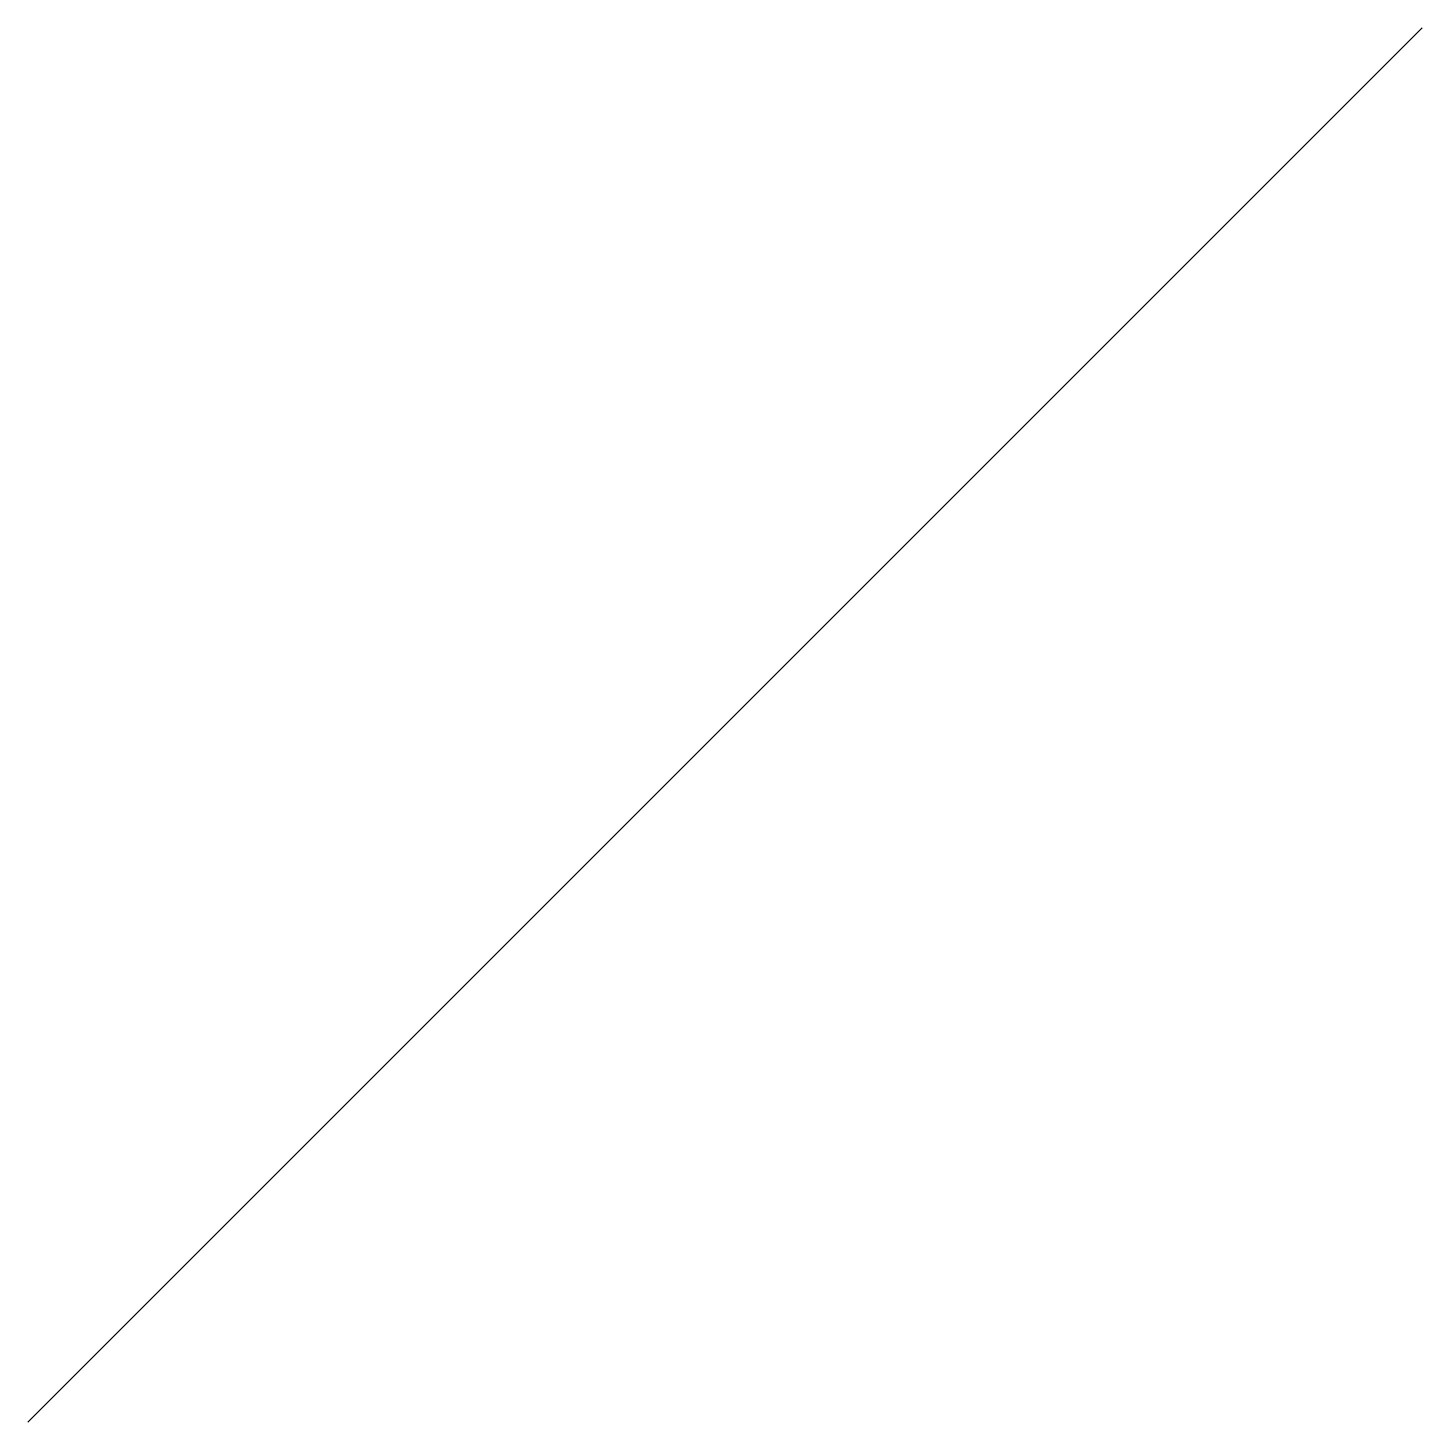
# Paper-space layout 'Layout1' of a CAD drawing. Header units: metres. Extents: x 0 to 100, y 0 to 100.
import ezdxf

# ---------------------------------------------------------------- set-up
doc = ezdxf.new("R2010")
doc.units = ezdxf.units.M
doc.layers.add('Tiet', color=1, linetype='Continuous', lineweight=9, plot=False)

psp = doc.layouts.get("Layout1")

# ---------------------------------------------------------------- linework, layer by layer
at = {"layer": 'Tiet'}
psp.add_line((0, 0), (100, 100), dxfattribs=at)

doc.saveas('drawing.dxf')
